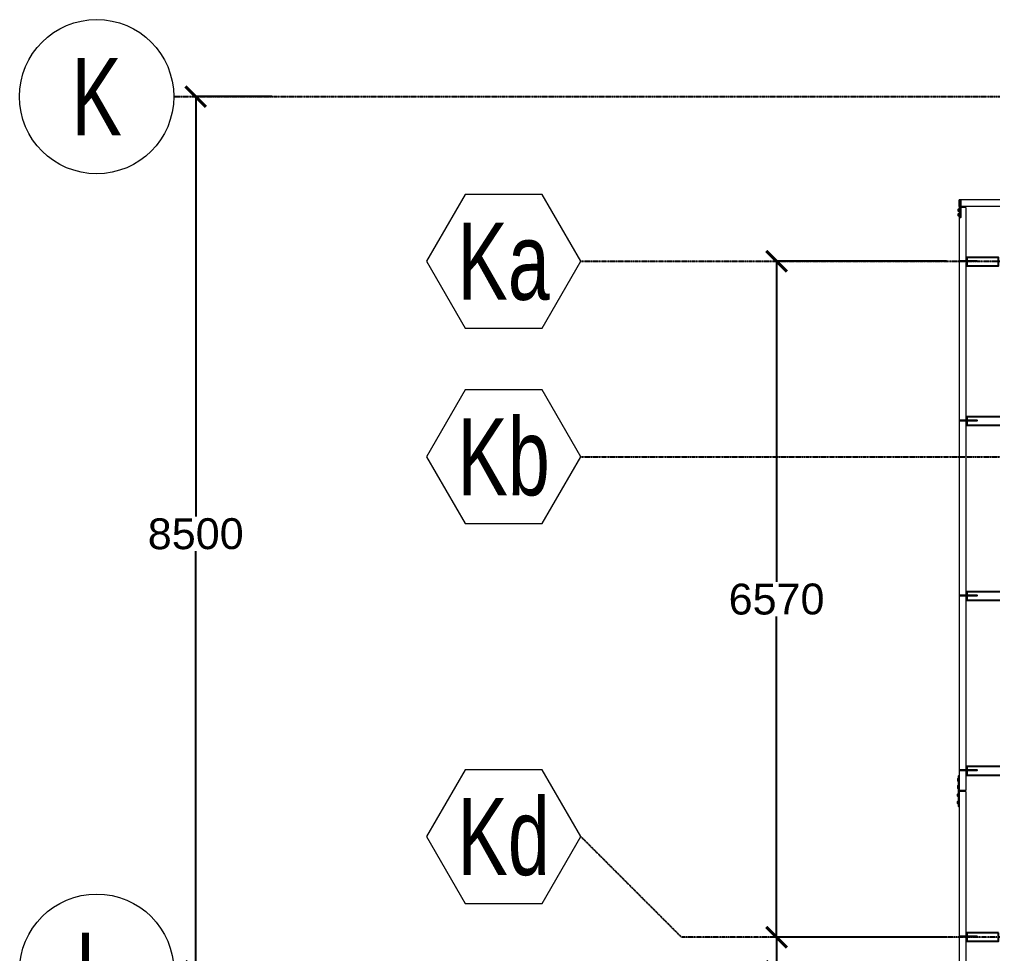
# Model space of a CAD drawing. Header units: millimetres. Extents: x -12345 to 95575, y -10691 to 31862.
# Drawn here: x -12345 to -2887, y 17172 to 26250 of the extents above; entities that cross this region are included whole.
import ezdxf
from ezdxf.enums import TextEntityAlignment as Align

# ---------------------------------------------------------------- set-up
doc = ezdxf.new("R2010")
doc.units = ezdxf.units.MM
doc.header["$LTSCALE"] = 0.9
doc.linetypes.add('DXK_LINE_DOT3', pattern=[5.9187, 2.979, -0.9799, 0.9799, -0.9799])
doc.layers.get('0').update_dxf_attribs({"color": 255})
doc.layers.add('0-1', color=7, linetype='Continuous', lineweight=5)
doc.layers.add('HCB_EJES', color=1, linetype='DXK_LINE_DOT3', lineweight=9)
for name, color, linetype in [('COTAS', 8, 'Continuous'), ('HCB-EJES', 1, 'Continuous'), ('HCB-ROTULOS', 2, 'Continuous'), ('HCB_VIGAS', 4, 'Continuous')]:
    doc.layers.add(name, color=color, linetype=linetype)
doc.styles.add('VERDANA', font='arial.ttf')
doc.dimstyles.new('1.125', dxfattribs={"dimscale": 0, "dimtxt": 300, "dimasz": 200, "dimexe": 4, "dimexo": 4, "dimgap": 15, "dimtad": 0, "dimdec": 0, "dimzin": 4, "dimdsep": 46, "dimtxsty": 'VERDANA', "dimblk": 'ARCHTICK', "dimcen": -10, "dimclrd": 256, "dimclrt": 3, "dimadec": 0, "dimazin": 0, "dimtfac": 1, "dimtdec": 0, "dimtmove": 2, "dimatfit": 0, "dimldrblk": 'OBLIQUE', "dimfxl": 0.05, "dimtolj": 1, "dimtzin": 0, "dimarcsym": 0})

# ---------------------------------------------------------------- blocks, each defined once
blk = doc.blocks.new('_ArchTick')
at = {"color": 0, "linetype": 'ByBlock', "const_width": 0.15}
blk.add_lwpolyline([(-0.5, -0.5), (0.5, 0.5)], dxfattribs=at)
blk = doc.blocks.new('*D103')
at = {"layer": 'COTAS', "color": 0, "lineweight": -2, "transparency": 16777216}
for p, q in [((-3334, 23900.1), (-4990.1, 23900.1)), ((-3334, 17330), (-4990.1, 17330))]:
    blk.add_line(p, q, dxfattribs=at)
at = {"layer": 'COTAS', "lineweight": -2, "transparency": 16777216}
for p, q in [((-4986.1, 23900.1), (-4986.1, 20783.2)), ((-4986.1, 17330), (-4986.1, 20446.9))]:
    blk.add_line(p, q, dxfattribs=at)
at = {"layer": 'Defpoints', "color": 0, "transparency": 16777216}
for p in [(-4986.1, 23900.1), (-3330, 23900.1), (-3330, 17330)]:
    blk.add_point(p, dxfattribs=at)
at = {"layer": 'COTAS', "lineweight": -2, "transparency": 16777216, "xscale": 200, "yscale": 200, "zscale": 200}
for p, rotation in [((-4986.1, 23900.1), 90), ((-4986.1, 17330), 270)]:
    blk.add_blockref('_ArchTick', p, dxfattribs=dict(at, rotation=rotation))
at = {"layer": 'COTAS', "color": 3, "transparency": 16777216, "insert": (-4986.1, 20615), "char_height": 300, "attachment_point": 5, "rotation": 0.1, "style": 'VERDANA'}
blk.add_mtext('\\A1;6570', dxfattribs=at)
blk = doc.blocks.new('_Oblique')
at = {"color": 0, "linetype": 'ByBlock', "lineweight": -2}
blk.add_line((-0.5, -0.5), (0.5, 0.5), dxfattribs=at)
blk = doc.blocks.new('*D83')
at = {"layer": 'COTAS', "lineweight": -2, "transparency": 16777216}
for p, q in [((-4986.1, 17330), (-4986.1, 17530)), ((-4986.1, 17330), (-4986.1, 17000)), ((-4986.1, 17000), (-4986.1, 16800))]:
    blk.add_line(p, q, dxfattribs=at)
at = {"layer": 'COTAS', "color": 0, "lineweight": -2, "transparency": 16777216}
for p, q in [((-3334, 17330), (-4990.1, 17330)), ((-3334, 17000), (-4990.1, 17000))]:
    blk.add_line(p, q, dxfattribs=at)
at = {"layer": 'Defpoints', "color": 0, "transparency": 16777216}
for p in [(-3330, 17330), (-4986.1, 17000), (-3330, 17000)]:
    blk.add_point(p, dxfattribs=at)
at = {"layer": 'COTAS', "lineweight": -2, "transparency": 16777216, "xscale": 200, "yscale": 200, "zscale": 200}
for p, rotation in [((-4986.1, 17330), 270), ((-4986.1, 17000), 90)]:
    blk.add_blockref('_ArchTick', p, dxfattribs=dict(at, rotation=rotation))
at = {"layer": 'COTAS', "color": 3, "transparency": 16777216, "insert": (-4477.7, 16721), "char_height": 300, "attachment_point": 5, "rotation": 0.1, "style": 'VERDANA'}
blk.add_mtext('\\A1;330', dxfattribs=at)
blk = doc.blocks.new('*D85')
at = {"layer": 'COTAS', "color": 0, "lineweight": -2, "transparency": 16777216}
for p, q in [((-9892.4, 25500), (-10635.5, 25500)), ((-9892.4, 17000), (-10635.5, 17000))]:
    blk.add_line(p, q, dxfattribs=at)
at = {"layer": 'COTAS', "lineweight": -2, "transparency": 16777216}
for p, q in [((-10631.5, 25500), (-10631.5, 21418.2)), ((-10631.5, 17000), (-10631.5, 21081.8))]:
    blk.add_line(p, q, dxfattribs=at)
at = {"layer": 'Defpoints', "color": 0, "transparency": 16777216}
for p in [(-10631.5, 25500), (-9888.4, 25500), (-9888.4, 17000)]:
    blk.add_point(p, dxfattribs=at)
at = {"layer": 'COTAS', "lineweight": -2, "transparency": 16777216, "xscale": 200, "yscale": 200, "zscale": 200}
for p, rotation in [((-10631.5, 25500), 90), ((-10631.5, 17000), 270)]:
    blk.add_blockref('_ArchTick', p, dxfattribs=dict(at, rotation=rotation))
at = {"layer": 'COTAS', "color": 3, "transparency": 16777216, "insert": (-10631.5, 21250), "char_height": 300, "attachment_point": 5, "rotation": 0.1, "style": 'VERDANA'}
blk.add_mtext('\\A1;8500', dxfattribs=at)

msp = doc.modelspace()

# ---------------------------------------------------------------- linework, layer by layer
at = {"layer": '0-1', "color": 8}
for p, q in [((886.5, 24498.6), (-3211.2, 24498.6)), ((-3211.2, 24433.6), (-3211.2, 24498.6)), ((886.5, 24433.6), (-3211.2, 24433.6)), ((-3146.2, 24423.6), (-3211.2, 24423.6)), ((-3211.2, 24423.6), (-3211.2, 18755.1)), ((-3146.2, 24423.6), (-3146.2, 18755.1)), ((-3146.2, 18755.1), (-3211.2, 18755.1)), ((-3146.2, 18745.1), (-3211.2, 18745.1)), ((-3211.2, 18745.1), (-3211.2, 6755.1)), ((-3146.2, 18745.1), (-3146.2, 6755.1))]:
    msp.add_line(p, q, dxfattribs=at)
at = {"layer": 'HCB-EJES', "linetype": 'DXK_LINE_DOT3'}
for p, q in [((-10844.5, 25500), (94075, 25500)), ((-6888.4, 23900.1), (90118.8, 23900.1)), ((-6888.4, 22000), (90118.8, 22000))]:
    msp.add_line(p, q, dxfattribs=at)
msp.add_lwpolyline([(12399.2, 17330), (-5909.3, 17330), (-6888.4, 18309)], dxfattribs=at)
at = {"layer": 'HCB_EJES', "color": 40, "linetype": 'ByBlock', "true_color": 0xf8d731}
for points in [[(-8013.4, 23250.6), (-7263.4, 23250.6), (-6888.4, 23900.1), (-7263.4, 24549.6), (-8013.4, 24549.6), (-8388.4, 23900.1)], [(-8013.4, 21350.5), (-7263.4, 21350.5), (-6888.4, 22000), (-7263.4, 22649.5), (-8013.4, 22649.5), (-8388.4, 22000)], [(-8013.4, 17659.5), (-7263.4, 17659.5), (-6888.4, 18309), (-7263.4, 18958.6), (-8013.4, 18958.6), (-8388.4, 18309)]]:
    msp.add_lwpolyline(points, close=True, dxfattribs=at)
for centre in [(-11594.5, 25500), (-11594.5, 17000)]:
    msp.add_circle(centre, 750, dxfattribs=at)
at = {"layer": 'HCB_VIGAS'}
for p, q in [((-3219.1, 24401.3), (-3211.2, 24401.3)), ((-3203.7, 24481.1), (-3197.7, 24481.1)), ((-3203.7, 24433.6), (-3197.7, 24433.6)), ((-3203.7, 24421.1), (-3197.7, 24421.1)), ((-3219.1, 24390.9), (-3211.2, 24390.9)), ((-3219.1, 24356.3), (-3211.2, 24356.3)), ((-3219.1, 24345.9), (-3211.2, 24345.9)), ((-3203.7, 24341.1), (-3197.7, 24341.1)), ((-3193.7, 23899.4), (-3193.7, 23905.4)), ((-3146.2, 23899.4), (-3146.2, 23905.4)), ((-3133.7, 23899.4), (-3133.7, 23905.4)), ((-3053.7, 23899.4), (-3053.7, 23905.4)), ((-3193.7, 22349.9), (-3193.7, 22355.9)), ((-3146.2, 22349.9), (-3146.2, 22355.9)), ((-3133.7, 22349.9), (-3133.7, 22355.9)), ((-3053.7, 22349.9), (-3053.7, 22355.9)), ((-3193.7, 20649.9), (-3193.7, 20655.9)), ((-3146.2, 20649.9), (-3146.2, 20655.9)), ((-3133.7, 20649.9), (-3133.7, 20655.9)), ((-3053.7, 20649.9), (-3053.7, 20655.9)), ((-3193.7, 18949.9), (-3193.7, 18955.9)), ((-3146.2, 18949.9), (-3146.2, 18955.9)), ((-3133.7, 18949.9), (-3133.7, 18955.9)), ((-3053.7, 18949.9), (-3053.7, 18955.9)), ((-3225.1, 18865.3), (-3217.2, 18865.3)), ((-3225.1, 18854.9), (-3217.2, 18854.9)), ((-3225.1, 18795.3), (-3217.2, 18795.3)), ((-3225.1, 18784.9), (-3217.2, 18784.9)), ((-3225.1, 18715.3), (-3217.2, 18715.3)), ((-3225.1, 18704.9), (-3217.2, 18704.9)), ((-3225.1, 18645.3), (-3217.2, 18645.3)), ((-3225.1, 18634.9), (-3217.2, 18634.9)), ((-3193.7, 17335.2), (-3193.7, 17341.2)), ((-3146.2, 17335.2), (-3146.2, 17341.2)), ((-3133.7, 17335.2), (-3133.7, 17341.2)), ((-3053.7, 17335.2), (-3053.7, 17341.2))]:
    msp.add_line(p, q, dxfattribs=at)
for points in [[(-3211.2, 24385.7), (-3219.1, 24385.7), (-3219.1, 24406.5), (-3211.2, 24406.5)], [(-3211.2, 24340.7), (-3219.1, 24340.7), (-3219.1, 24361.5), (-3211.2, 24361.5)], [(-3217.2, 18870.5), (-3225.1, 18870.5), (-3225.1, 18849.7), (-3217.2, 18849.7)], [(-3217.2, 18800.5), (-3225.1, 18800.5), (-3225.1, 18779.7), (-3217.2, 18779.7)], [(-3217.2, 18699.7), (-3225.1, 18699.7), (-3225.1, 18720.5), (-3217.2, 18720.5)], [(-3217.2, 18629.7), (-3225.1, 18629.7), (-3225.1, 18650.5), (-3217.2, 18650.5)]]:
    msp.add_lwpolyline(points, dxfattribs=at)
for points in [[(-3203.7, 24433.6), (-3203.7, 24491.1), (-3197.7, 24491.1), (-3197.7, 24433.6), (-3197.7, 24423.6), (-3197.7, 24326.1), (-3203.7, 24326.1), (-3203.7, 24423.6)], [(-3136.2, 23855.9), (-2828.1, 23855.9), (-2828.1, 23937.9), (-3136.2, 23937.9)], [(-3146.2, 23899.4), (-3203.7, 23899.4), (-3203.7, 23905.4), (-3146.2, 23905.4), (-3136.2, 23905.4), (-3038.7, 23905.4), (-3038.7, 23899.4), (-3136.2, 23899.4)], [(-3146.2, 22349.9), (-3203.7, 22349.9), (-3203.7, 22355.9), (-3146.2, 22355.9), (-3136.2, 22355.9), (-3038.7, 22355.9), (-3038.7, 22349.9), (-3136.2, 22349.9)], [(-2828.1, 22388.4), (-3136.2, 22388.4), (-3136.2, 22306.4), (-2828.1, 22306.4), (-2737.8, 22306.4), (-2737.8, 22388.4)], [(-3146.2, 20649.9), (-3203.7, 20649.9), (-3203.7, 20655.9), (-3146.2, 20655.9), (-3136.2, 20655.9), (-3038.7, 20655.9), (-3038.7, 20649.9), (-3136.2, 20649.9)], [(-2828.1, 20688.4), (-3136.2, 20688.4), (-3136.2, 20606.4), (-2828.1, 20606.4), (-2737.8, 20606.4), (-2737.8, 20688.4)], [(-3146.2, 18949.9), (-3203.7, 18949.9), (-3203.7, 18955.9), (-3146.2, 18955.9), (-3136.2, 18955.9), (-3038.7, 18955.9), (-3038.7, 18949.9), (-3136.2, 18949.9)], [(-2828.1, 18988.4), (-3136.2, 18988.4), (-3136.2, 18906.4), (-2828.1, 18906.4), (-2737.8, 18906.4), (-2737.8, 18988.4)], [(-3211.2, 18895.1), (-3217.2, 18895.1), (-3217.2, 18605.1), (-3211.2, 18605.1), (-3211.2, 18745.1), (-3211.2, 18755.1)], [(-3146.2, 17335.2), (-3203.7, 17335.2), (-3203.7, 17341.2), (-3146.2, 17341.2), (-3136.2, 17341.2), (-3038.7, 17341.2), (-3038.7, 17335.2), (-3136.2, 17335.2)], [(-2828.2, 17373.7), (-3136.2, 17373.7), (-3136.2, 17291.7), (-2828.2, 17291.7)]]:
    msp.add_lwpolyline(points, close=True, dxfattribs=at)

# ---------------------------------------------------------------- texts
at = {"layer": 'HCB-ROTULOS', "color": 4, "style": 'VERDANA', "width": 0.7}
for s, p in [('K', (-11594.5, 25500)), ('Ka', (-7638.4, 23900.1)), ('Kb', (-7638.4, 22000)), ('Kd', (-7638.4, 18309)), ('L', (-11594.5, 17000))]:
    msp.add_text(s, height=750, dxfattribs=at).set_placement(p, align=Align.MIDDLE_CENTER)

# ---------------------------------------------------------------- dimensions: what is measured, and where the dimension line sits
at = {"layer": 'COTAS'}
for base, p1, p2, picture, middle in [((-10631.5, 25500), (-9888.4, 17000), (-9888.4, 25500), '*D85', (-10631.5, 21250)), ((-4986.1, 23900.1), (-3330, 17330), (-3330, 23900.1), '*D103', (-4986.1, 20615))]:
    dim = msp.add_linear_dim(base=base, p1=p1, p2=p2, angle=270, dimstyle='1.125', override={"dimscale": 1}, dxfattribs=at)
    dim.commit()
    dim.dimension.update_dxf_attribs({"geometry": picture, "text_midpoint": middle, "text_rotation": 0.1})
dim = msp.add_linear_dim(base=(-4986.1, 17000), p1=(-3330, 17330), p2=(-3330, 17000), angle=90, dimstyle='1.125', override={"dimscale": 1}, dxfattribs=at)
dim.commit()
dim.dimension.update_dxf_attribs({"geometry": '*D83', "text_midpoint": (-4477.7, 16721), "dimtype": 160, "text_rotation": 0.1})

doc.saveas('drawing.dxf')
